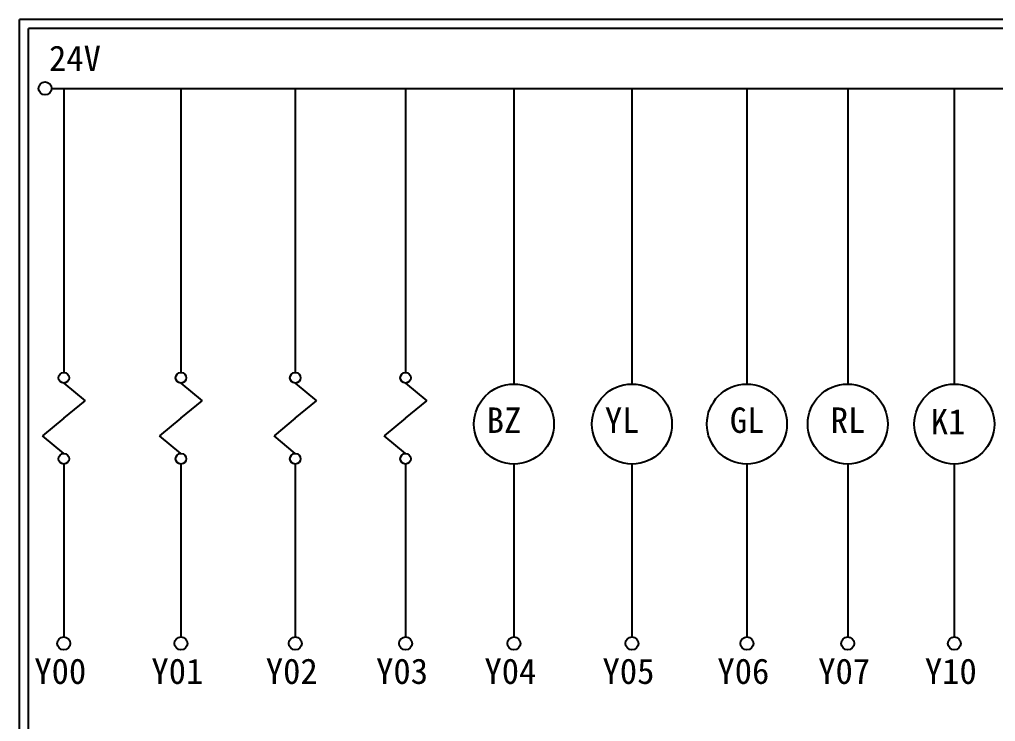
# Model space of a CAD drawing. Extents: x 889 to 1176, y 251 to 455.
# Drawn here: x 889.1 to 1027.1, y 355.8 to 455.2 of the extents above; entities that cross this region are included whole.
import ezdxf

# ---------------------------------------------------------------- set-up
doc = ezdxf.new("R2010")
doc.units = 0
doc.layers.add('圖框層', color=7, linetype='CONTINUOUS')
doc.layers.add('標尺寸層', color=3, linetype='CONTINUOUS')
doc.styles.add('STSL', font='kaiu.ttf')

msp = doc.modelspace()

# ---------------------------------------------------------------- linework, layer by layer
at = {"layer": '圖框層', "color": 7}
for p, q in [((1176.07, 455.16), (889.07, 455.16)), ((889.07, 251.2), (889.07, 455.16)), ((1174.82, 453.91), (890.32, 453.91)), ((890.32, 252.44), (890.32, 453.91))]:
    msp.add_line(p, q, dxfattribs=at)
at = {"layer": '標尺寸層', "color": 7}
for p, q in [((893.61, 445.42), (1172.21, 445.42)), ((895.33, 445.42), (895.33, 405.22)), ((911.9, 445.42), (911.9, 405.22)), ((928.07, 445.42), (928.07, 405.22)), ((943.67, 445.42), (943.67, 405.22)), ((958.99, 445.42), (958.99, 403.59)), ((975.69, 445.42), (975.69, 403.59)), ((991.94, 445.42), (991.94, 403.59)), ((1006.2, 445.42), (1006.2, 403.59)), ((1021.28, 445.42), (1021.28, 403.59)), ((895.33, 403.72), (898.34, 401.23)), ((911.9, 403.72), (914.9, 401.23)), ((928.07, 403.72), (931.07, 401.23)), ((943.67, 403.72), (946.67, 401.23)), ((895.33, 398.74), (898.34, 401.23)), ((911.9, 398.74), (914.9, 401.23)), ((928.07, 398.74), (931.07, 401.23)), ((943.67, 398.74), (946.67, 401.23)), ((895.33, 398.74), (892.33, 396.25)), ((911.9, 398.74), (908.89, 396.25)), ((928.07, 398.74), (925.07, 396.25)), ((943.67, 398.74), (940.66, 396.25)), ((895.33, 393.76), (892.33, 396.25)), ((911.9, 393.76), (908.89, 396.25)), ((928.07, 393.76), (925.07, 396.25)), ((943.67, 393.76), (940.66, 396.25)), ((895.33, 392.26), (895.33, 367.81)), ((911.9, 392.26), (911.9, 367.81)), ((928.07, 392.26), (928.07, 367.81)), ((943.67, 392.26), (943.67, 367.81)), ((958.99, 392.26), (958.99, 367.81)), ((975.69, 392.26), (975.69, 367.81)), ((991.94, 392.26), (991.94, 367.81)), ((1006.2, 392.26), (1006.2, 367.81)), ((1021.28, 392.26), (1021.28, 367.81))]:
    msp.add_line(p, q, dxfattribs=at)
for centre, radius in [((892.69, 445.42), 0.92), ((895.33, 404.47), 0.751), ((911.9, 404.47), 0.751), ((928.07, 404.47), 0.751), ((943.67, 404.47), 0.751), ((958.99, 397.92), 5.66), ((975.69, 397.92), 5.66), ((991.94, 397.92), 5.66), ((1006.2, 397.92), 5.66), ((1021.28, 397.92), 5.66), ((895.33, 393.01), 0.751), ((911.9, 393.01), 0.751), ((928.07, 393.01), 0.751), ((943.67, 393.01), 0.751), ((895.33, 366.89), 0.92), ((911.9, 366.89), 0.92), ((928.07, 366.89), 0.92), ((943.67, 366.89), 0.92), ((958.99, 366.89), 0.92), ((975.69, 366.89), 0.92), ((991.94, 366.89), 0.92), ((1006.2, 366.89), 0.92), ((1021.28, 366.89), 0.92)]:
    msp.add_circle(centre, radius, dxfattribs=at)

# ---------------------------------------------------------------- texts
at = {"layer": '圖框層', "color": 4, "style": 'STSL'}
for s, p in [('24V', (893.24, 447.88)), ('GL', (989.53, 396.67)), ('BZ', (955.14, 396.67)), ('YL', (971.85, 396.67)), ('RL', (1003.79, 396.67)), ('K1', (1017.96, 396.45)), ('Y00', (891.16, 361.15)), ('Y01', (907.72, 361.15)), ('Y02', (923.9, 361.15)), ('Y03', (939.5, 361.15)), ('Y04', (954.82, 361.15)), ('Y05', (971.52, 361.15)), ('Y06', (987.77, 361.15)), ('Y07', (1002.03, 361.15)), ('Y10', (1017.11, 361.15))]:
    msp.add_text(s, height=3.6, dxfattribs=at).set_placement(p)

doc.saveas('drawing.dxf')
